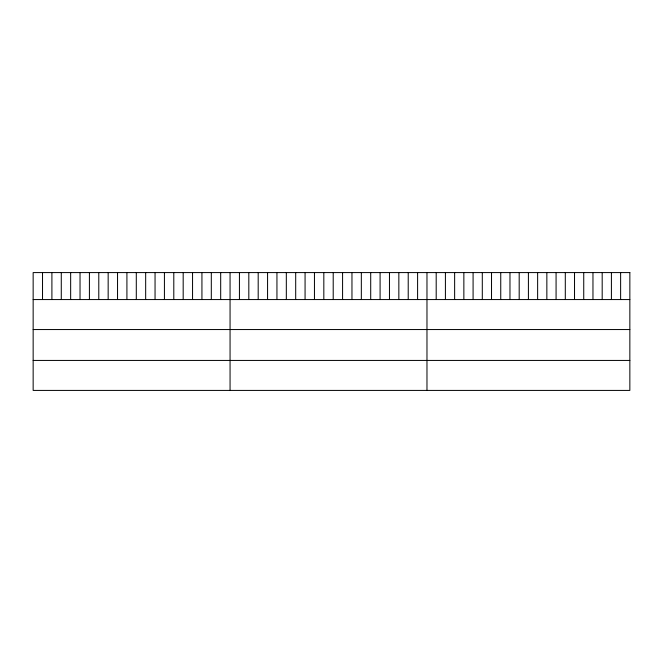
<?xml version="1.0" encoding="UTF-8"?>
<svg xmlns="http://www.w3.org/2000/svg" width="663" height="663" viewBox="0 0 663 663"><rect width="100%" height="100%" fill="white"/><g stroke="black" fill="none" stroke-linecap="round" stroke-linejoin="round"><path stroke-width="0.99" d="M33.15 299.56L629.85 299.56M33.15 329.544L629.85 329.544M33.15 360.432L629.85 360.432M620.626 272.584L620.626 299.56M611.41 272.584L611.41 299.56M602.186 272.584L602.186 299.56M592.962 272.584L592.962 299.56M583.738 272.584L583.738 299.56M574.523 272.584L574.523 299.56M565.299 272.584L565.299 299.56M556.075 272.584L556.075 299.56M546.851 272.584L546.851 299.56M537.635 272.584L537.635 299.56M528.411 272.584L528.411 299.56M519.187 272.584L519.187 299.56M509.971 272.584L509.971 299.56M500.747 272.584L500.747 299.56M491.523 272.584L491.523 299.56M482.299 272.584L482.299 299.56M473.084 272.584L473.084 299.56M463.86 272.584L463.86 299.56M454.636 272.584L454.636 299.56M445.412 272.584L445.412 299.56M436.196 272.584L436.196 299.56M426.972 272.584L426.972 390.416M417.599 272.584L417.599 299.56M408.217 272.584L408.217 299.56M398.844 272.584L398.844 299.56M389.463 272.584L389.463 299.56M380.09 272.584L380.09 299.56M370.708 272.584L370.708 299.56M361.335 272.584L361.335 299.56M351.962 272.584L351.962 299.56M342.58 272.584L342.58 299.56M333.207 272.584L333.207 299.56M323.826 272.584L323.826 299.56M314.453 272.584L314.453 299.56M305.071 272.584L305.071 299.56M295.698 272.584L295.698 299.56M286.325 272.584L286.325 299.56M276.943 272.584L276.943 299.56M267.57 272.584L267.57 299.56M258.189 272.584L258.189 299.56M248.816 272.584L248.816 299.56M239.434 272.584L239.434 299.56M230.061 272.584L230.061 390.416M220.688 272.584L220.688 299.56M211.306 272.584L211.306 299.56M201.933 272.584L201.933 299.56M192.552 272.584L192.552 299.56M183.179 272.584L183.179 299.56M173.797 272.584L173.797 299.56M164.424 272.584L164.424 299.56M155.051 272.584L155.051 299.56M145.669 272.584L145.669 299.56M136.296 272.584L136.296 299.56M126.915 272.584L126.915 299.56M117.542 272.584L117.542 299.56M108.16 272.584L108.16 299.56M98.787 272.584L98.787 299.56M89.414 272.584L89.414 299.56M80.032 272.584L80.032 299.56M70.659 272.584L70.659 299.56M61.278 272.584L61.278 299.56M51.905 272.584L51.905 299.56M42.523 272.584L42.523 299.56M629.85 272.584L33.15 272.584L33.15 390.416L629.85 390.416L629.85 272.584"/></g></svg>
